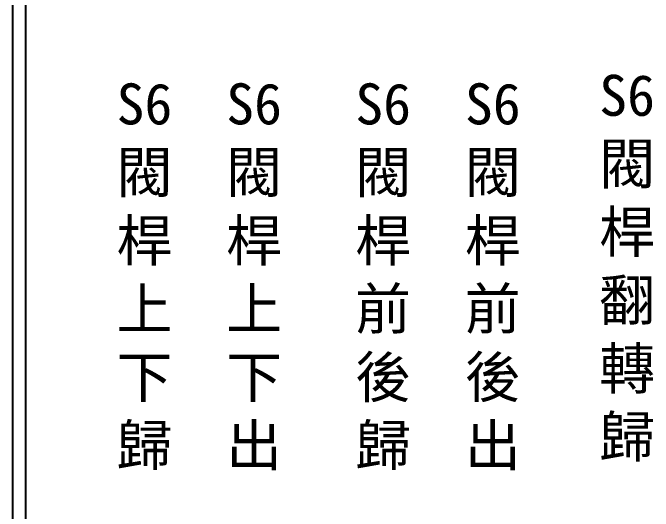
# Model space of a CAD drawing. Extents: x 325 to 612, y 3 to 207.
# Drawn here: x 325.3 to 386.3, y 50.4 to 97.9 of the extents above; entities that cross this region are included whole.
import ezdxf

# ---------------------------------------------------------------- set-up
doc = ezdxf.new("R2010")
doc.units = 0
doc.layers.add('圖框層', color=7, linetype='CONTINUOUS')
doc.layers.add('標尺寸層', color=3, linetype='CONTINUOUS')
doc.styles.add('CNS', font='romanc.shx', dxfattribs={"bigfont": 'chineset.shx'})

msp = doc.modelspace()

# ---------------------------------------------------------------- linework, layer by layer
at = {"layer": '圖框層', "color": 7}
for p, q in [((325.319, 3), (325.319, 206.969)), ((326.569, 4.25), (326.569, 205.719))]:
    msp.add_line(p, q, dxfattribs=at)

# ---------------------------------------------------------------- texts
at = {"layer": '標尺寸層', "color": 7, "char_height": 3.9, "width": 4.96081, "attachment_point": 5, "style": 'CNS'}
for s, insert in [('{\\fDFKai-SB|b0|i0|c136|p65;S6閥桿翻轉歸}', (383.767, 73.58)), ('{\\fDFKai-SB|b0|i0|c136|p65;S6閥桿上下歸}', (337.842, 72.763)), ('{\\fDFKai-SB|b0|i0|c136|p65;S6閥桿上下出}', (348.275, 72.763)), ('{\\fDFKai-SB|b0|i0|c136|p65;S6閥桿前後歸}', (360.558, 72.763)), ('{\\fDFKai-SB|b0|i0|c136|p65;S6閥桿前後出}', (370.991, 72.763))]:
    msp.add_mtext(s, dxfattribs=dict(at, insert=insert))

doc.saveas('drawing.dxf')
